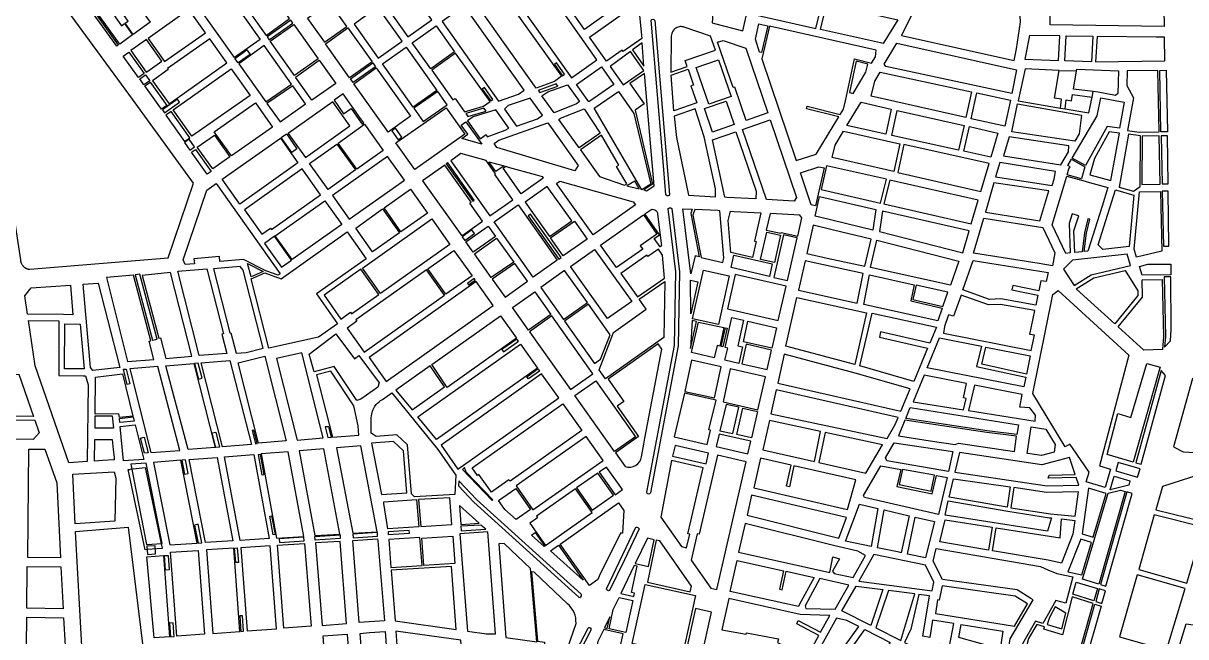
# Model space of a CAD drawing. Extents: x 407811 to 416949, y 4498993 to 4508589.
# Drawn here: x 408902 to 410173, y 4502249 to 4502920 of the extents above; entities that cross this region are included whole.
import ezdxf

# ---------------------------------------------------------------- set-up
doc = ezdxf.new("R2010")
doc.units = 0
doc.header["$LTSCALE"] = 40
doc.header["$MEASUREMENT"] = 0
for name, color, linetype in [('Images', 253, 'CONTINUOUS'), ('ΟΙΚ. ΤΕΤΡΑΓΩΝΑ ΣΤΑΥΡΟΥΠΟΛΗ', 74, 'CONTINUOUS'), ('ΟΙΚ.ΤΕΤΡΑΓΩΝΑ ΠΟΛΙΧΝΗ', 112, 'CONTINUOUS'), ('υπόλοιπο θεσσαλονίκης', 7, 'CONTINUOUS')]:
    doc.layers.add(name, color=color, linetype=linetype)
picture_1 = doc.add_image_def('image1.tif', size_in_pixel=(10278, 10088))

msp = doc.modelspace()

# ---------------------------------------------------------------- linework, layer by layer
at = {"layer": 'ΟΙΚ. ΤΕΤΡΑΓΩΝΑ ΣΤΑΥΡΟΥΠΟΛΗ', "color": 1}
msp.add_line((409270.3, 4502815.9), (409268.6, 4502814.7), dxfattribs=at)
at = {"layer": 'ΟΙΚ. ΤΕΤΡΑΓΩΝΑ ΣΤΑΥΡΟΥΠΟΛΗ'}
for points in [[(410140.9, 4503171.8), (410147.3, 4503158.5), (410142.9, 4503043.2), (410146.8, 4503032.1), (410149.2, 4502916.5), (410024.3, 4502918.4), (410024.8, 4502997.2), (410048.2, 4502996.8), (410051.6, 4503109.8), (410020.9, 4503125.1), (410021.1, 4503151.7), (410050.8, 4503155.9), (410080.8, 4503155.7), (410080.9, 4503161.6)], [(409151.4, 4502983.7), (409125.6, 4502965.4), (409167.1, 4502906.7), (409192.9, 4502925.1)], [(409301.6, 4502989.4), (409275.8, 4502970.7), (409322.3, 4502905.1), (409348.4, 4502923.7)], [(409438.4, 4502970.4), (409428.2, 4502963.1), (409501.2, 4502860.4), (409528.7, 4502879.8), (409475.8, 4502955.5)], [(409987.5, 4502891.9), (409992.1, 4502921.1), (409990.9, 4502941.2), (409930.8, 4502967.6), (409893.2, 4502970.6), (409861.9, 4502906.7), (409985.1, 4502879.2)], [(409010.7, 4502957.4), (409026.4, 4502935.5), (409028.9, 4502937.2), (409040.5, 4502921), (409021.7, 4502907.6), (409013, 4502920), (409016.3, 4502922.3), (409007.7, 4502934.6), (409004.4, 4502932.3), (408994.8, 4502946.1)], [(409119.1, 4502960.8), (409160.5, 4502902.1), (409132.5, 4502882.3), (409090.9, 4502940.8)], [(409419.2, 4502961.8), (409490.2, 4502861.9), (409482.6, 4502856.1), (409462.6, 4502849), (409394.8, 4502944.4)], [(409657.6, 4502919.5), (409688.3, 4502911.7), (409695.4, 4502941.8), (409695.8, 4502962.8), (409658.1, 4502965.4), (409654.7, 4502920.3)], [(409708.3, 4502927.8), (409768.4, 4502914.2), (409775.3, 4502942.4), (409710.8, 4502956.9), (409705.8, 4502953), (409705.3, 4502928.5)], [(408993.9, 4502945.6), (409003.6, 4502931.8), (409000.3, 4502929.5), (409008.9, 4502917.2), (409012.2, 4502919.5), (409020.9, 4502907.1), (409007.1, 4502897.2), (408979.7, 4502935.5)], [(409499.2, 4502948.2), (409542.3, 4502937.1), (409544.6, 4502933.8), (409515.2, 4502913), (409493.4, 4502944.2)], [(408978.1, 4502934.3), (409005.4, 4502896.1), (409003.8, 4502894.9), (408976.4, 4502933.1)], [(409082.8, 4502935), (409038.2, 4502903.4), (409056.1, 4502878), (409101, 4502909.4)], [(409236.8, 4502942.7), (409212.3, 4502925.3), (409230.9, 4502899.2), (409255.4, 4502916.5)], [(409289.5, 4502937.5), (409263.4, 4502919), (409289.7, 4502881.9), (409315.8, 4502900.5)], [(409383.8, 4502939.1), (409359.5, 4502921.8), (409421.4, 4502834.8), (409443.2, 4502842.2), (409449.3, 4502846.9)], [(409559.3, 4502931.9), (409575.6, 4502928.4), (409577.8, 4502903.1), (409557.7, 4502888.9), (409556.5, 4502890.5), (409539.4, 4502878.4), (409520.9, 4502904.8)], [(409838.9, 4502898.4), (409773.3, 4502913.1), (409780.1, 4502941.2), (409857.8, 4502923.7), (409842, 4502897.7)], [(409194.1, 4502923.4), (409168.2, 4502905.1), (409170.5, 4502901.8), (409196.4, 4502920.2)], [(409197.5, 4502918.5), (409224.1, 4502881.1), (409198.3, 4502862.6), (409171.7, 4502900.2)], [(409706, 4502919.3), (409715.7, 4502917.1), (409708.9, 4502887.9), (409706.8, 4502888.4), (409702.1, 4502902.5)], [(409256.6, 4502914.9), (409283, 4502877.6), (409258.5, 4502860.1), (409232, 4502897.6)], [(409353, 4502917.1), (409373.2, 4502888.8), (409347.1, 4502870.2), (409326.9, 4502898.6)], [(409621.1, 4502916.3), (409619.8, 4502916.3), (409618.7, 4502916.1), (409617.6, 4502915.8), (409616.2, 4502915.2), (409615.2, 4502914.7), (409614.2, 4502914), (409613.1, 4502912.9), (409612.7, 4502912.5), (409611.8, 4502911.3), (409611.4, 4502910.5), (409611, 4502909.7), (409610.6, 4502908.6), (409610.3, 4502907.1), (409610.2, 4502905.8), (409609.7, 4502866.4), (409627.5, 4502872.6), (409625.3, 4502879.2), (409658.4, 4502890.6), (409653.1, 4502905.8), (409624.3, 4502915.7), (409623.6, 4502916), (409622.2, 4502916.2)], [(409800.5, 4502835), (409810.5, 4502880.9), (409829.1, 4502876.3), (409833.3, 4502883.3), (409834.3, 4502890.4), (409717.7, 4502916.6), (409709.3, 4502881), (409746.9, 4502769.7), (409768.6, 4502776.7), (409793.3, 4502817.5), (409757.9, 4502826.2), (409758.6, 4502829.1), (409795, 4502820.2), (409798.5, 4502826)], [(410001.7, 4502906.7), (409996.7, 4502880.6), (410033.5, 4502879.2), (410035.1, 4502906.2)], [(410042.1, 4502906.1), (410071.2, 4502905.7), (410069.5, 4502877.8), (410040.5, 4502878.9)], [(410075.9, 4502905.6), (410074.1, 4502877.7), (410150, 4502878.9), (410149.4, 4502904.8), (410140.4, 4502904.6)], [(409037.8, 4502867.6), (409053.3, 4502878.5), (409036.5, 4502902.2), (409019.4, 4502890.1), (409036.1, 4502866.5)], [(409105.6, 4502902.9), (409059.3, 4502870.5), (409060.2, 4502869.3), (409042.8, 4502857.1), (409061, 4502831.6), (409124.4, 4502876.5)], [(409165.1, 4502895.6), (409137.2, 4502875.7), (409166.9, 4502833.9), (409195.1, 4502853.2)], [(409320.4, 4502893.9), (409354, 4502846.5), (409327.8, 4502828.2), (409294.3, 4502875.4)], [(409578.2, 4502898.6), (409567.9, 4502891), (409580.3, 4502873)], [(409666.9, 4502901.1), (409691.7, 4502892.6), (409715.7, 4502821.8), (409692.2, 4502813.7), (409679.7, 4502850.1), (409677.8, 4502849.5), (409660.7, 4502899.1)], [(409856.9, 4502898.1), (409987.8, 4502868.9), (409982.4, 4502843.2), (409844.8, 4502872.7), (409842.9, 4502875.1)], [(409017.1, 4502888.4), (409033.8, 4502864.9), (409027.7, 4502860.6), (409011, 4502884.1)], [(409146.2, 4502890.7), (409149.6, 4502885.8), (409136.6, 4502876.6), (409133.1, 4502881.4)], [(409374.4, 4502887.2), (409348.2, 4502868.6), (409371.3, 4502836), (409373.7, 4502837.7), (409384.2, 4502823), (409404.7, 4502829.1), (409412, 4502834.3)], [(409565.5, 4502889.2), (409543.4, 4502872.7), (409557.5, 4502852.5), (409580.1, 4502868.1)], [(409661.9, 4502880.1), (409675.8, 4502839.8), (409651.2, 4502831.3), (409637.4, 4502871.7)], [(409129, 4502870), (409149.7, 4502840.8), (409086.1, 4502796.3), (409065.7, 4502825.1)], [(409225.2, 4502879.5), (409243.3, 4502854), (409217.3, 4502835.7), (409199.4, 4502860.9)], [(409283.8, 4502876.5), (409286.7, 4502872.4), (409262.2, 4502855), (409259.3, 4502859)], [(409298.4, 4502803.9), (409263.2, 4502853.6), (409287.6, 4502871), (409325, 4502818.2), (409300.5, 4502800.9)], [(409484.8, 4502876.5), (409482.4, 4502874.7), (409491.1, 4502862.5), (409493.5, 4502864.2)], [(409533.8, 4502872.4), (409547.5, 4502852.8), (409520.1, 4502833.8), (409506.4, 4502853)], [(409628.5, 4502869.7), (409634.5, 4502852.3), (409631.7, 4502851.3), (409638.1, 4502832.7), (409612.8, 4502824), (409609.9, 4502863.3)], [(409812.5, 4502878.4), (409805, 4502844.2), (409808.9, 4502843.2), (409822.9, 4502866.3), (409825.2, 4502875.2)], [(410142.2, 4502868.3), (410108.8, 4502867.8), (410108.3, 4502851.9), (410115.4, 4502838.5), (410109, 4502802.6), (410121.8, 4502800.9), (410143.6, 4502801.2)], [(410151.2, 4502868.5), (410152.6, 4502801.3), (410145.6, 4502801.2), (410144.2, 4502868.4)], [(409035.4, 4502863.5), (409040, 4502857), (409033.6, 4502852.5), (409029, 4502859.1)], [(409040.4, 4502855.4), (409058.6, 4502829.9), (409052.9, 4502825.8), (409034.7, 4502851.4)], [(409581, 4502865.1), (409565, 4502854.1), (409580.5, 4502831.6), (409570.7, 4502824.8), (409589.8, 4502744), (409580.1, 4502737.8), (409583, 4502736.7), (409591.4, 4502742.1)], [(409838.5, 4502866.4), (409938.6, 4502844.9), (409932.3, 4502816.8), (409828.9, 4502840.2), (409832.6, 4502856.6)], [(409196.2, 4502851.6), (409168.1, 4502832.2), (409182.4, 4502812.1), (409210.3, 4502831.7)], [(409354.9, 4502845.3), (409328.6, 4502826.9), (409338.9, 4502812.4), (409365.2, 4502830.8)], [(409406, 4502849.6), (409403.5, 4502847.9), (409412.8, 4502834.9), (409415.2, 4502836.6)], [(409484.4, 4502853.6), (409464.7, 4502846.5), (409466.5, 4502844), (409486.2, 4502851.1)], [(409496.8, 4502852.7), (409509.9, 4502834.4), (409506.6, 4502831.6), (409482.2, 4502821.9), (409468.8, 4502840.7), (409475.1, 4502845)], [(409552.6, 4502845.4), (409569.4, 4502821.2), (409587.7, 4502743.9), (409578.1, 4502737.7), (409525.9, 4502827)], [(409944.4, 4502843.7), (409980.9, 4502835.9), (409974.9, 4502807.2), (409938.1, 4502815.5)], [(409070.3, 4502836.9), (409053.7, 4502825.2), (409056, 4502821.9), (409072.6, 4502833.7)], [(409155.5, 4502832.7), (409174.1, 4502806.4), (409129.2, 4502774.8), (409110.5, 4502801.2)], [(409240.3, 4502833.9), (409191.4, 4502799.4), (409210.1, 4502773.1), (409258.8, 4502807.8)], [(409455.9, 4502838.1), (409431.9, 4502829.9), (409427.7, 4502826), (409441.1, 4502807.2), (409463.9, 4502815.2), (409469.2, 4502819.4)], [(409670.2, 4502834.7), (409679, 4502809.1), (409655.1, 4502800.9), (409646.6, 4502826.5)], [(409829.9, 4502801.9), (409802.2, 4502807.9), (409817.7, 4502833.5), (409850.5, 4502826.1), (409844.6, 4502798.7)], [(409988.9, 4502831.6), (410058.7, 4502819.5), (410056, 4502799), (410051.3, 4502791), (409982.5, 4502801.3)], [(410079.8, 4502838.4), (410105.3, 4502833.7), (410100.2, 4502805.3), (410086.7, 4502807.1), (410063.2, 4502764.3), (410048.4, 4502772.4), (410075.8, 4502818.7)], [(409063.2, 4502823.4), (409057.5, 4502819.3), (409077.9, 4502790.6), (409083.7, 4502794.6)], [(409363.9, 4502827.4), (409384.3, 4502798.6), (409329.6, 4502759.8), (409308.9, 4502789)], [(409405.2, 4502827.1), (409385.4, 4502821.3), (409387.8, 4502817.9), (409407.7, 4502823.7)], [(409418.5, 4502825.2), (409393.7, 4502817.4), (409387.2, 4502813.1), (409401.1, 4502793.4), (409407.9, 4502798.2), (409408.7, 4502795.8), (409428.5, 4502802.8), (409432.6, 4502805.3)], [(409514.8, 4502826.2), (409532.3, 4502799.7), (409509.4, 4502783.5), (409487.2, 4502814.7), (409489, 4502816)], [(409636.2, 4502826.2), (409613.3, 4502818.3), (409615.7, 4502794.8), (409629.1, 4502731.7), (409658.7, 4502730.1), (409658.5, 4502738.8), (409646.2, 4502795.8)], [(409857.3, 4502824.6), (409930.3, 4502808), (409924.3, 4502781.1), (409851.4, 4502797.2)], [(409274.9, 4502809.4), (409295.2, 4502780.7), (409266.3, 4502760.2), (409245.8, 4502788.7)], [(409308.6, 4502805), (409304.5, 4502802.1), (409311.5, 4502792.3), (409315.6, 4502795.2)], [(409385.5, 4502812), (409402.9, 4502787.5), (409381.2, 4502793.9), (409387.7, 4502798.5), (409380.6, 4502808.5)], [(409475.3, 4502810.8), (409508.4, 4502764.2), (409504.7, 4502758.5), (409419.4, 4502783.9), (409416.6, 4502788.4), (409421.5, 4502791.9)], [(409718.3, 4502814.2), (409747.2, 4502729.2), (409744.5, 4502725.4), (409714.4, 4502727.1), (409688.2, 4502803.8)], [(409936.2, 4502806.8), (409967.2, 4502799.7), (409959.6, 4502773.4), (409930.2, 4502779.8)], [(409083.1, 4502793), (409078, 4502789.4), (409083.8, 4502781.2), (409088.8, 4502784.8)], [(409110.7, 4502797.5), (409127.6, 4502773.6), (409108.9, 4502760.5), (409091.9, 4502784.4)], [(409182.8, 4502794.2), (409202, 4502767.3), (409138.4, 4502722), (409119.1, 4502749.3)], [(409189.3, 4502798.9), (409200.9, 4502782.6), (409195.2, 4502778.5), (409183.6, 4502794.8)], [(409533.8, 4502797.6), (409510.9, 4502781.4), (409531.7, 4502752.1), (409558.9, 4502742.6), (409561.5, 4502744.1), (409550.4, 4502763.1), (409553, 4502764.6)], [(409670.8, 4502729.4), (409668.7, 4502729.5), (409655.1, 4502792.5), (409680.6, 4502801.2), (409702.9, 4502736.1), (409702.5, 4502727.7)], [(409798.4, 4502801.7), (409860, 4502788.1), (409853.4, 4502757.6), (409786.2, 4502772.9), (409789.3, 4502786.7)], [(409979.5, 4502795.7), (409973.5, 4502775), (410036, 4502765), (410044.4, 4502779.3), (410045, 4502785.8)], [(410089.1, 4502801.2), (410073, 4502771.8), (410068, 4502754.2), (410090.9, 4502747.7), (410100.2, 4502799.7)], [(410110.1, 4502798.4), (410099.8, 4502740.7), (410115.6, 4502736.3), (410122.7, 4502741.3), (410123.2, 4502796.7)], [(410143.7, 4502796.7), (410125.2, 4502796.5), (410124.7, 4502743.5), (410144.8, 4502744)], [(410152.7, 4502796.7), (410145.7, 4502796.7), (410146.8, 4502744.1), (410153.3, 4502744.3)], [(409090, 4502781.9), (409107.1, 4502757.9), (409102.8, 4502754.9), (409085.7, 4502778.9)], [(409244.6, 4502787.8), (409265, 4502759.4), (409235, 4502738.1), (409214.7, 4502766.6)], [(409864.4, 4502787.1), (409857.8, 4502756.6), (409948.8, 4502735.9), (409957.7, 4502766.6)], [(409299.8, 4502774.2), (409239.6, 4502731.6), (409258.1, 4502705.5), (409318.3, 4502748.1)], [(409365.9, 4502767.2), (409364.2, 4502766), (409393.1, 4502725.2), (409394.8, 4502726.4)], [(409380.2, 4502777.3), (409369.1, 4502769.5), (409411.9, 4502709.1), (409436.8, 4502726.7), (409417.2, 4502754.5), (409418, 4502755.1), (409407.7, 4502769.6)], [(409410.8, 4502768.4), (409427.3, 4502764.1), (409418.3, 4502757.8)], [(409969.4, 4502767.5), (409964.5, 4502751.9), (410026.8, 4502742.4), (410028.9, 4502749.3), (410030.2, 4502757.8)], [(410047.7, 4502771.1), (410062.4, 4502763), (410058.7, 4502749.7), (410043.1, 4502754.1), (410045, 4502760.7), (410046.2, 4502762.7), (410043.6, 4502764.2)], [(409171.8, 4502695.9), (409172.9, 4502694.2), (409226.8, 4502732.3), (409206.6, 4502760.8), (409143.5, 4502715.8), (409162.4, 4502689.2)], [(409362.6, 4502764.8), (409338.3, 4502747.6), (409381, 4502687.3), (409403.7, 4502703.4), (409389.9, 4502722.9), (409391.5, 4502724.1)], [(409429.3, 4502763.4), (409431.9, 4502762.6), (409461.3, 4502754.3), (409469, 4502752.1), (409470.2, 4502750.4), (409446.1, 4502733.4), (409426.4, 4502761.3)], [(409771.5, 4502762.9), (409777.3, 4502761.6), (409768, 4502720.1), (409763.3, 4502721.1), (409751.4, 4502756.4)], [(409778.9, 4502737), (409838.8, 4502723.2), (409845.4, 4502749.2), (409779.9, 4502764.1), (409774.1, 4502738.1)], [(409112.5, 4502744.7), (409182.7, 4502645.9), (409180.2, 4502644.2), (409167, 4502648.9), (409142.6, 4502661.3), (409116.7, 4502659.1), (409116.2, 4502664.6), (409088.3, 4502662.1), (409088.8, 4502656.7), (409078.8, 4502655.8), (409076.4, 4502661.1), (409102.2, 4502737.3)], [(409474.6, 4502741.3), (409450.5, 4502724.2), (409477.1, 4502686.6), (409501.4, 4502703.8)], [(409488.2, 4502747.2), (409568.6, 4502724.4), (409571.1, 4502721.2), (409524.7, 4502688.4), (409484.6, 4502744.5)], [(409570.2, 4502747.2), (409561.5, 4502742.1), (409575.2, 4502738.6)], [(409849.3, 4502748.3), (409842.7, 4502722.3), (409938.1, 4502700.3), (409945.7, 4502726.4)], [(409963, 4502745.5), (409953.7, 4502713.3), (410013.3, 4502703.8), (410023.1, 4502736.4)], [(409325.2, 4502738.3), (409343.7, 4502712.3), (409314.6, 4502691.7), (409296.2, 4502717.8)], [(409772.3, 4502707.6), (409767.5, 4502708.8), (409772.3, 4502730.3), (409833.7, 4502716.2), (409830.4, 4502693.5)], [(410095.9, 4502737.7), (410116, 4502732), (410110.9, 4502675.5), (410082.2, 4502672.4), (410077, 4502677.4)], [(410145, 4502736), (410146.4, 4502670.6), (410118.9, 4502663.9), (410116.2, 4502672.8), (410122, 4502735.5)], [(410153.4, 4502736.2), (410147, 4502736.1), (410148.3, 4502676.1), (410154.1, 4502676.2)], [(409231.5, 4502725.8), (409250, 4502699.7), (409195.8, 4502661.3), (409177.2, 4502687.4)], [(409294.6, 4502716.7), (409313, 4502690.5), (409283.6, 4502669.7), (409265.1, 4502695.7)], [(409442.8, 4502721.2), (409485.5, 4502660.7), (409459.3, 4502642.2), (409416.5, 4502702.6)], [(409622.7, 4502717), (409633, 4502716.4), (409631.5, 4502711.9), (409640.6, 4502664.3), (409636.2, 4502665.3), (409631.7, 4502645.6)], [(409661.2, 4502714.9), (409636.1, 4502716.3), (409633.9, 4502709.8), (409642.7, 4502663.8), (409666.6, 4502658.3), (409667.7, 4502663.2), (409663.2, 4502714.8)], [(409348.3, 4502705.8), (409368, 4502678), (409292.1, 4502624.3), (409272.5, 4502652)], [(409456.2, 4502711), (409453.7, 4502709.3), (409487.2, 4502661.9), (409489.6, 4502663.6)], [(409504.2, 4502703.3), (409518.2, 4502683.8), (409492.1, 4502665.3), (409478.2, 4502685)], [(409579.8, 4502710.2), (409594.2, 4502689.2), (409576.3, 4502676.5), (409578.9, 4502672.8), (409550.3, 4502652.6), (409532.8, 4502677)], [(409679.1, 4502713.9), (409708.1, 4502712.4), (409701.1, 4502681.6), (409703, 4502681.2), (409699, 4502663.6), (409675.2, 4502669.2), (409672.2, 4502704.2), (409675, 4502714.2)], [(409718.3, 4502711.8), (409714.1, 4502693.6), (409730.1, 4502690.1), (409730.4, 4502691.1), (409748.4, 4502687.1), (409752.9, 4502706.9), (409750.9, 4502710.1)], [(409841.1, 4502714.5), (409837.7, 4502692.2), (409928.8, 4502668.9), (409935.8, 4502692.7)], [(410012.3, 4502656.9), (409940.6, 4502668.4), (409951.9, 4502706.8), (410016.4, 4502696.5), (410029.4, 4502668.9), (410027.1, 4502654.6)], [(409255.8, 4502691.6), (409276.6, 4502662.3), (409222.2, 4502623.7), (409245.3, 4502591.2), (409224.4, 4502576.4), (409170, 4502564.5), (409150.7, 4502640.1), (409165.8, 4502646.8), (409183.6, 4502640.4)], [(409392.2, 4502694), (409381.6, 4502686.4), (409384.5, 4502682.4), (409395.1, 4502689.9)], [(409410, 4502698), (409418.1, 4502686.6), (409393.7, 4502669.3), (409385.6, 4502680.7)], [(409714.6, 4502691.4), (409729.7, 4502688.1), (409723, 4502658.1), (409707.8, 4502661.6)], [(409765.3, 4502699), (409758.3, 4502667.9), (409780.8, 4502663), (409821.9, 4502654), (409828.7, 4502683.6), (409787.5, 4502693.4)], [(409176.4, 4502686.8), (409165.3, 4502679), (409183.9, 4502652.9), (409195, 4502660.8)], [(409419.2, 4502684.9), (409437.9, 4502658.6), (409413.4, 4502641.6), (409394.9, 4502667.7)], [(409732.9, 4502688.5), (409722.4, 4502641.9), (409737.3, 4502638.5), (409747.9, 4502685.2)], [(409834.8, 4502682.6), (409924.7, 4502659.6), (409915.5, 4502633.4), (409828, 4502652.7)], [(409372.6, 4502671.4), (409392.3, 4502643.7), (409363.8, 4502623.6), (409344.1, 4502651.3)], [(409526.3, 4502672.4), (409567, 4502615.5), (409540.5, 4502596.7), (409500.1, 4502653.9)], [(409596.1, 4502672.8), (409584.7, 4502664.7), (409583.5, 4502666.3), (409554.9, 4502646.1), (409573.3, 4502620.5), (409602.9, 4502640.9), (409600.7, 4502666.3)], [(409678.6, 4502666.3), (409720.6, 4502656.6), (409717.5, 4502643), (409675.7, 4502652.6)], [(410108.5, 4502667.2), (410049, 4502660.8), (410039, 4502650.8), (410050.6, 4502633.1), (410069.2, 4502644.6), (410112.2, 4502655)], [(409102.4, 4502651.2), (409120.6, 4502580.2), (409118.7, 4502579.7), (409124.1, 4502558.7), (409094.1, 4502556.2), (409070.7, 4502648.6)], [(409138.9, 4502653.7), (409109.6, 4502651.3), (409127.6, 4502581.1), (409128.6, 4502581.3), (409134.3, 4502558.9), (409145.3, 4502559.6), (409163.9, 4502564.3), (409142.1, 4502649.6)], [(409146.9, 4502656.9), (409164, 4502648.2), (409150.7, 4502642.3)], [(409439.1, 4502656.9), (409414.5, 4502640), (409428.4, 4502620.3), (409452.8, 4502637.6)], [(409756.6, 4502660.1), (409749.4, 4502627.9), (409813.5, 4502613.8), (409820, 4502646.1)], [(409940.3, 4502660.4), (410022.2, 4502647.3), (410020.1, 4502637.2), (410014.2, 4502638.1), (410012, 4502627.2), (409983.7, 4502633.1), (409982.7, 4502628.2), (410011, 4502622.3), (410008.8, 4502611.6), (409970.5, 4502618.3), (409958, 4502617.7), (409929, 4502628.2)], [(410156.3, 4502656.5), (410156.4, 4502644.5), (410124.9, 4502644.3), (410122, 4502653.8), (410131.3, 4502656.3)], [(409022.1, 4502644.2), (408992.6, 4502641.8), (409015.7, 4502549.7), (409044.5, 4502552.1), (409039.2, 4502572), (409041.2, 4502572.5)], [(409047.9, 4502574.3), (409029.1, 4502645.2), (409024.1, 4502644.8), (409043.1, 4502573.1)], [(409062.8, 4502647.2), (409031.5, 4502644.1), (409049.8, 4502575.2), (409051.7, 4502575.8), (409057.6, 4502553.2), (409086, 4502555.5)], [(409270.9, 4502650.9), (409230.6, 4502622.3), (409249, 4502596.3), (409259.5, 4502603.7), (409260.6, 4502602), (409290.4, 4502623.1)], [(409342.5, 4502650.2), (409265.2, 4502595.4), (409266.3, 4502593.8), (409255.9, 4502586.4), (409274.4, 4502560.2), (409362.2, 4502622.4)], [(409394.6, 4502640.5), (409387.2, 4502635.3), (409388.4, 4502633.6), (409395.7, 4502638.8)], [(409493.6, 4502649.3), (409467.4, 4502630.8), (409492.3, 4502595.7), (409518.4, 4502614.2)], [(409631.1, 4502638.7), (409639.3, 4502636.9), (409631.4, 4502601.8)], [(409645.3, 4502649.9), (409673.6, 4502643.4), (409661.8, 4502590.3), (409633.3, 4502596.5)], [(409680.1, 4502645), (409671.8, 4502607.3), (409727.2, 4502594.6), (409735.8, 4502632.1)], [(409827, 4502644.6), (409875.9, 4502633.8), (409872, 4502616.1), (409906.5, 4502608.1), (409901.7, 4502594.3), (409820.6, 4502612.2)], [(410065.2, 4502618.2), (410053, 4502629.3), (410072.3, 4502641.2), (410106.3, 4502649.5), (410120.2, 4502627.3), (410120.3, 4502622), (410095.1, 4502591)], [(410147, 4502639.4), (410148.4, 4502577.3), (410147.4, 4502563), (410126.9, 4502562.1), (410098.8, 4502587.7), (410125.3, 4502620.3), (410125, 4502639.3)], [(410156.4, 4502642.5), (410149, 4502642.4), (410150.4, 4502577.3), (410149.6, 4502565.6), (410156.1, 4502572.5), (410156.9, 4502585)], [(409396.9, 4502637.2), (409279.8, 4502554.2), (409298.3, 4502528.1), (409415.3, 4502611.1)], [(409460.9, 4502626.1), (409478.5, 4502601.3), (409454.1, 4502584.1), (409436.5, 4502608.9)], [(409603, 4502637.3), (409601.9, 4502575.9), (409538.2, 4502530.9), (409531.2, 4502540.7), (409546.9, 4502581.6), (409582.8, 4502607), (409575, 4502618.1)], [(409877.9, 4502633.4), (409874.4, 4502617.6), (409907.2, 4502610), (409912.7, 4502625.8)], [(410048.9, 4502455.3), (410046, 4502459.4), (410040.8, 4502456.3), (410005.4, 4502514.9), (410027.5, 4502623.1), (410033.2, 4502627.6), (410110.4, 4502556.6), (410078.3, 4502435.6), (410090.4, 4502432), (410084.5, 4502412.1), (410063.9, 4502418.3), (410067.1, 4502428.8)], [(409747.6, 4502619.9), (409823.6, 4502603.1), (409810.8, 4502546.5), (409735.6, 4502566.5)], [(409927, 4502622.5), (409918.9, 4502599.6), (409913.3, 4502600.9), (409908.8, 4502588.1), (409908, 4502580.8), (410003.8, 4502561.8), (410007.2, 4502578.5), (410002.3, 4502579.5), (410002.3, 4502579.5), (410007.6, 4502605.8), (409970.1, 4502612.3), (409957, 4502611.7)], [(409519.6, 4502612.5), (409493.4, 4502594), (409526.4, 4502547.5), (409532.9, 4502552.2), (409543.2, 4502579)], [(409423.4, 4502599.7), (409440.8, 4502575.2), (409365, 4502521.5), (409348.2, 4502546.4)], [(409479.6, 4502599.7), (409455.3, 4502582.4), (409500.1, 4502519.1), (409524.5, 4502536.4)], [(409637.8, 4502593.5), (409632.9, 4502594.5), (409631.2, 4502564.2)], [(409639.8, 4502593), (409667.8, 4502587), (409663.2, 4502566.5), (409660.3, 4502567.2), (409657.2, 4502553.9), (409632.2, 4502559.5)], [(409676.5, 4502598), (409689.1, 4502595.1), (409683.1, 4502566.9), (409688, 4502565.9), (409684.2, 4502547.8), (409668.9, 4502551.3), (409672, 4502564.5), (409669, 4502565.2)], [(409693.9, 4502594), (409725.4, 4502586.8), (409720.3, 4502564.3), (409689.2, 4502571.4)], [(409243.5, 4502580.1), (409263.8, 4502552.7), (409268.6, 4502556.2), (409290.6, 4502526.5), (409289.5, 4502521.9), (409270.7, 4502508.6), (409266.3, 4502507.1), (409241.4, 4502544.3), (409219.8, 4502538.5), (409214.4, 4502557.9)], [(409669.3, 4502586.7), (409671.2, 4502586.2), (409666.6, 4502565.8), (409664.6, 4502566.2)], [(409903.3, 4502575.7), (409949.2, 4502566.6), (409943.9, 4502544.5), (409997.9, 4502532.8), (409995.7, 4502522.2), (409889.8, 4502542.9)], [(409445.4, 4502568.7), (409463.8, 4502542.7), (409353.3, 4502464.3), (409333.1, 4502489.1)], [(409441.3, 4502574.4), (409425, 4502562.9), (409426.8, 4502560.4), (409443.1, 4502572)], [(409691.9, 4502568.7), (409687.2, 4502547.1), (409714.9, 4502540.9), (409719.9, 4502562.4)], [(409954.1, 4502565.6), (410002.6, 4502556), (409998.5, 4502536.1), (409949.6, 4502546.8)], [(409127.6, 4502551), (409151.2, 4502458.9), (409119.3, 4502456.3), (409096, 4502548.4)], [(409165.6, 4502555.6), (409189, 4502462.9), (409159, 4502460.5), (409136.5, 4502548.3)], [(409206.1, 4502559.3), (409178.6, 4502553.1), (409201.1, 4502463.9), (409229.5, 4502466.2)], [(409632.2, 4502551.3), (409624.9, 4502517.1), (409657.6, 4502509.9), (409664.8, 4502544)], [(409733.7, 4502557.8), (409726.5, 4502526.1), (409861.2, 4502495.6), (409871.2, 4502519.9), (409811.2, 4502537.2)], [(409014.2, 4502541.5), (409018.2, 4502525.5), (409015.3, 4502524.8), (409011.1, 4502541.3)], [(409048.6, 4502544.4), (409018.2, 4502541.9), (409041.2, 4502450.1), (409073, 4502452.6)], [(409088, 4502547.7), (409111.3, 4502455.7), (409082.1, 4502453.4), (409057.7, 4502545.2)], [(409093, 4502548.1), (409089, 4502547.8), (409093.3, 4502530.6), (409097.2, 4502531.6)], [(409237.8, 4502539.4), (409222.4, 4502535.2), (409239.6, 4502467), (409268.5, 4502469.3), (409267.7, 4502479.3), (409262.9, 4502501.3)], [(409346.6, 4502545.2), (409309, 4502518.6), (409326.7, 4502496.9), (409362.3, 4502522)], [(409464.4, 4502541.9), (409466.1, 4502539.4), (409453.9, 4502530.8), (409452.2, 4502533.2)], [(409674.5, 4502541.8), (409666.9, 4502505.7), (409704.9, 4502497.1), (409713.2, 4502533.1)], [(410143.4, 4502538.8), (410115.3, 4502439.7), (410086.8, 4502448.2), (410098.6, 4502492.9), (410112.5, 4502488.7), (410130.1, 4502547.8), (410144.8, 4502543.6)], [(410145.8, 4502539.9), (410118.2, 4502438.9), (410124, 4502437.3), (410150.5, 4502534.5)], [(409468.4, 4502536.2), (409358.5, 4502458.2), (409376.7, 4502432), (409487.1, 4502509.9)], [(409527.5, 4502528.7), (409570.9, 4502467.5), (409548.1, 4502451.4), (409504.7, 4502512.6)], [(409886.5, 4502534.9), (409874.6, 4502505.8), (409929.8, 4502497.1), (409932.6, 4502509.3), (409929.7, 4502509.9), (409932.8, 4502525.8)], [(409941.7, 4502524.1), (409935.3, 4502496.3), (410007.9, 4502484.7), (410008.5, 4502491.1), (410002.3, 4502499.1), (409991.1, 4502499.7), (409994, 4502513.8)], [(409304.6, 4502515.4), (409355.1, 4502453.5), (409374.6, 4502425.4), (409373.4, 4502404.1), (409329.4, 4502401.7), (409326.2, 4502405.1), (409321.8, 4502458.5), (409310.1, 4502469.6), (409287.6, 4502467.8), (409282.2, 4502471.4), (409282.2, 4502488.3), (409282.4, 4502490.3), (409282.7, 4502492.3), (409283, 4502493.9), (409283.5, 4502495.4), (409284.2, 4502497.3), (409284.9, 4502498.7), (409285.8, 4502500.1), (409287.6, 4502502.7), (409289, 4502504.2), (409290.8, 4502505.8), (409292.4, 4502507), (409294.5, 4502508.2)], [(409624.7, 4502515.1), (409613.2, 4502467.4), (409649.4, 4502459), (409653.2, 4502474.6), (409651.2, 4502475.1), (409659.1, 4502507.5)], [(409724.9, 4502518.7), (409719, 4502492.6), (409846.2, 4502465.4), (409855, 4502480.7), (409858.3, 4502488.6)], [(409432.7, 4502420.5), (409413.5, 4502407), (409399.8, 4502426.3), (409398.2, 4502425.1), (409392.4, 4502433.3), (409491.7, 4502503.4), (409512.4, 4502474.2), (409433.9, 4502418.9)], [(409670.3, 4502502.9), (409663.3, 4502474), (409677.4, 4502470.9), (409684, 4502499.8)], [(409688.4, 4502498.8), (409704.5, 4502495.2), (409697.9, 4502466.4), (409681.8, 4502469.9)], [(409871.4, 4502499.3), (409989.7, 4502480.5), (409988.1, 4502470), (409955.4, 4502474), (409866.5, 4502487.4)], [(409153.8, 4502474.8), (409151.9, 4502474.3), (409155.6, 4502459.7), (409157.5, 4502460.2)], [(409235.7, 4502478.5), (409231.6, 4502478.2), (409234.6, 4502466.6), (409238.6, 4502466.9)], [(409717.4, 4502485.3), (409710.2, 4502453.3), (409766.7, 4502440.4), (409773.4, 4502473.3)], [(409893.3, 4502463.1), (409920.5, 4502459), (409924.2, 4502460.5), (409985.3, 4502451.3), (409987.8, 4502468.1), (409955.1, 4502472), (409865.7, 4502485.6), (409858.6, 4502468.3)], [(410002.1, 4502448.8), (409999.2, 4502449.3), (410003.5, 4502478.3), (410019.7, 4502475.8), (410029.9, 4502458.9), (410028.7, 4502450.6), (410014.8, 4502446.9)], [(409033.9, 4502467), (409038.2, 4502449.9), (409034.2, 4502449.5), (409030, 4502466)], [(409112.1, 4502472.6), (409116.3, 4502456.1), (409112.3, 4502455.8), (409108.3, 4502471.6)], [(409306.4, 4502462.3), (409282.5, 4502460.4), (409293.2, 4502404.3), (409321.1, 4502406.1), (409317.3, 4502452)], [(409517, 4502467.6), (409440.6, 4502413.7), (409458.9, 4502387.5), (409535.6, 4502441.4)], [(409662.4, 4502470.2), (409659.2, 4502456.8), (409693.9, 4502448.8), (409697, 4502462.5)], [(409778.3, 4502472.3), (409771.6, 4502439.3), (409823, 4502427.5), (409841.2, 4502458.8)], [(409853.9, 4502460.9), (409918.2, 4502451.3), (409913.2, 4502429.4), (409845.8, 4502441.3), (409844.4, 4502444.4)], [(409153.6, 4502448.1), (409170.5, 4502356.1), (409138.9, 4502354.1), (409121.6, 4502445.5)], [(409160.7, 4502448.5), (409164.8, 4502425.9), (409162.9, 4502425.5), (409158.7, 4502448.2)], [(409191.2, 4502451.1), (409161.7, 4502448.7), (409178.6, 4502356.6), (409208.4, 4502358.5)], [(409230.1, 4502454.2), (409203.3, 4502452), (409220.5, 4502359.3), (409247.9, 4502361)], [(409270.9, 4502457.4), (409244.1, 4502455.3), (409262, 4502361.9), (409288.7, 4502363.6)], [(409614.4, 4502457.9), (409611.6, 4502446.3), (409648.2, 4502437.8), (409650.9, 4502449.5)], [(409925.2, 4502450.3), (409920.2, 4502428.7), (410021.1, 4502413.9), (410055.7, 4502414.5), (410053, 4502422.7), (410022.1, 4502422.1), (410023.5, 4502425.6), (410051.8, 4502426.1), (410045.5, 4502444.7), (410015.4, 4502436.7)], [(409036, 4502438.6), (409019.1, 4502437.3), (409036.5, 4502349.5), (409053.5, 4502350.6)], [(409074.1, 4502441.7), (409044, 4502439.3), (409061.9, 4502349.2), (409091.8, 4502351.1)], [(409079.1, 4502442.1), (409075.1, 4502441.8), (409078, 4502426.6), (409082, 4502427.4)], [(409113.6, 4502444.8), (409130.9, 4502353.6), (409100.9, 4502351.6), (409083.1, 4502442.4)], [(409631.6, 4502375.1), (409645.1, 4502433.4), (409610.5, 4502441.4), (409598.6, 4502379.5), (409621.4, 4502347.3), (409626.9, 4502346.1), (409630.3, 4502360.9), (409628.4, 4502361.3)], [(409660.6, 4502447.2), (409640.6, 4502360.7), (409638.6, 4502361.1), (409632, 4502332.4), (409653.6, 4502301.7), (409659.9, 4502300.3), (409691.9, 4502440)], [(409707.9, 4502444.1), (409700.5, 4502411.7), (409803, 4502387.9), (409812, 4502420.3), (409744.1, 4502435.8), (409739.3, 4502412.5), (409736.2, 4502413.3), (409741.1, 4502436.5)], [(409820.3, 4502403.1), (409839.3, 4502435.6), (409861.1, 4502431.8), (409856.9, 4502413.2), (409895.6, 4502404.9), (409900, 4502425), (409911.7, 4502422.9), (409902.4, 4502382.5), (409821.4, 4502401.1)], [(410098.9, 4502439.4), (410096.2, 4502430.3), (410120.1, 4502423.1), (410122.7, 4502432.3)], [(409384.1, 4502433.7), (409381.9, 4502431.7), (409414.5, 4502397.6), (409415.2, 4502398.3), (409386, 4502428.8)], [(409529.9, 4502427.7), (409506.7, 4502411.4), (409523.8, 4502387), (409546.9, 4502403.4)], [(409539.4, 4502434.3), (409531.2, 4502428.6), (409548.7, 4502403.9), (409556.8, 4502409.7)], [(409863.1, 4502431.5), (409859.4, 4502415.2), (409894.2, 4502407.8), (409898, 4502425.3)], [(410094.5, 4502424.5), (410111.7, 4502419.4), (410110.3, 4502414.5), (410089.9, 4502409.3)], [(410198.2, 4502429.4), (410147.2, 4502413.1), (410140, 4502387.6), (410193.6, 4502374.2), (410205.4, 4502413.9)], [(409440.1, 4502410.9), (409456.1, 4502387.9), (409440.7, 4502377), (409428.2, 4502387.8), (409421.3, 4502397.6)], [(409505.5, 4502410.5), (409462.9, 4502380.6), (409464, 4502378.9), (409455.4, 4502372.9), (409472.8, 4502348.5), (409523.8, 4502384.6)], [(409918.6, 4502421.6), (409980.7, 4502412.5), (409977.4, 4502390.5), (409914, 4502401.5)], [(409981.3, 4502389.8), (410024.9, 4502383.2), (410051.9, 4502380.4), (410055.6, 4502407.2), (410020.5, 4502406.6), (409984.6, 4502411.9)], [(410066.3, 4502411.3), (410059.4, 4502361.3), (410071.5, 4502357.7), (410085.7, 4502405.5)], [(409331.7, 4502398.8), (409334.3, 4502369), (409300.4, 4502366.8), (409295.9, 4502394.5), (409295.7, 4502396.4)], [(409368, 4502400.8), (409333.7, 4502398.9), (409336.3, 4502369.1), (409370.3, 4502371.3)], [(409698, 4502403.4), (409693, 4502381.5), (409793.3, 4502356.5), (409801.9, 4502379.2)], [(410023.8, 4502378.9), (410025.8, 4502378.6), (410021.7, 4502364.3), (409909.5, 4502381.7), (409913, 4502397.2), (409978.3, 4502385.9)], [(410101.4, 4502409.1), (410106.3, 4502407.7), (410077.6, 4502306.3), (410059.8, 4502311.6), (410087.8, 4502405.6)], [(410108.2, 4502407.2), (410079.5, 4502305.7), (410085.2, 4502304), (410114, 4502405.5)], [(409378.5, 4502392.4), (409380.1, 4502371.5), (409400.1, 4502372.8)], [(409552.5, 4502395.1), (409558.2, 4502386.9), (409556.7, 4502361.9), (409554.7, 4502362), (409531.5, 4502314.8), (409529.7, 4502311.1), (409520.6, 4502304.6), (409488.6, 4502349.8)], [(409815.9, 4502393.7), (409836.1, 4502389), (409828.6, 4502347.5), (409800.6, 4502353.3), (409801.4, 4502355.2)], [(409859.5, 4502341), (409835.5, 4502346), (409843, 4502387.4), (409870.2, 4502381.1), (409861.5, 4502340.6)], [(409092.9, 4502371.7), (409089, 4502370.9), (409092.9, 4502351.1), (409096.9, 4502351.4)], [(409173.1, 4502381), (409176.9, 4502360.4), (409174.9, 4502360), (409171.1, 4502380.7)], [(409691, 4502372.7), (409683.7, 4502341), (409783.7, 4502319), (409786.7, 4502335.9), (409794, 4502333.8), (409786.3, 4502320.4), (409788.2, 4502318), (409808.9, 4502313.4), (409822.6, 4502337.6), (409814, 4502342.4), (409789, 4502348.2)], [(409877, 4502379.6), (409897.8, 4502374.8), (409888.2, 4502335), (409868.4, 4502339.1)], [(409909.5, 4502376.5), (409961, 4502368.5), (409957, 4502343.4), (409903.7, 4502352.5)], [(410036.8, 4502377.5), (410051.3, 4502376), (410049.3, 4502361), (410036.7, 4502329.2), (410022.1, 4502332.3), (409961.5, 4502342.6), (409965.5, 4502367.8), (410035.2, 4502356.9)], [(410138.3, 4502381.9), (410121.3, 4502322.2), (410173.7, 4502307.3), (410191.9, 4502368.4)], [(409248, 4502360), (409248.2, 4502356), (409220.8, 4502354.3), (409220.5, 4502358.3)], [(409288.8, 4502362.6), (409262.1, 4502360.9), (409262.3, 4502356.9), (409289, 4502358.7)], [(409323.6, 4502364.9), (409300.6, 4502363.4), (409300.8, 4502360.4), (409323.8, 4502361.9)], [(409371.2, 4502358.8), (409373.5, 4502328.8), (409339.7, 4502326.6), (409337.3, 4502356.6)], [(409409.5, 4502363.3), (409379.1, 4502361.4), (409387.2, 4502254.8), (409408.1, 4502251.9), (409417.9, 4502251.7)], [(409402.1, 4502370.9), (409380.2, 4502369.5), (409380.6, 4502364.5), (409407.3, 4502366.2)], [(409461.5, 4502362.6), (409471.9, 4502347.9), (409471.1, 4502347.3), (409457.4, 4502359.7)], [(409045.8, 4502348.1), (409036.9, 4502347.6), (409037.4, 4502338.6), (409046.4, 4502339.3)], [(409171.6, 4502348.1), (409139.6, 4502346.1), (409146.5, 4502255), (409178.4, 4502257.4)], [(409209.3, 4502350.6), (409216.5, 4502260.3), (409186.4, 4502258), (409179.5, 4502348.7)], [(409208.5, 4502357.5), (409181.6, 4502355.8), (409181.9, 4502351.8), (409208.7, 4502353.5)], [(409228.4, 4502261.1), (409255, 4502263.2), (409248.1, 4502353), (409221.3, 4502351.3)], [(409296.5, 4502266), (409269, 4502264.2), (409262.1, 4502353.9), (409289.1, 4502355.7), (409289.3, 4502353.7)], [(409335.3, 4502357.1), (409301.2, 4502354.9), (409303.6, 4502324.3), (409337.7, 4502326.5)], [(409427.3, 4502350.6), (409421.5, 4502350.2), (409429.3, 4502247.9), (409463.1, 4502243.2), (409456.1, 4502323.4)], [(409486.9, 4502348.7), (409513.9, 4502310.6), (409478.2, 4502342.5)], [(409584.1, 4502356.4), (409570.8, 4502328.8), (409585.1, 4502325.6), (409591.3, 4502354.8)], [(409593.8, 4502354.3), (409584.1, 4502308.5), (409631, 4502297.9), (409632.4, 4502304), (409597.5, 4502353.4)], [(410057.8, 4502355.5), (410043.6, 4502319.5), (410059.1, 4502316.2), (410069.7, 4502351.9)], [(409055, 4502337.4), (409061.7, 4502248.6), (409044.8, 4502247.3), (409036.9, 4502336.1)], [(409060, 4502337.7), (409061.2, 4502321.8), (409057.2, 4502321.5), (409056, 4502337.4)], [(409092.9, 4502343.1), (409099.8, 4502251.5), (409069.7, 4502249.2), (409062.8, 4502341.2)], [(409131.7, 4502345.6), (409101.9, 4502343.7), (409108.8, 4502252.1), (409138.6, 4502254.4)], [(409135.6, 4502345.9), (409136.9, 4502329.9), (409133.9, 4502329.7), (409132.7, 4502345.7)], [(409899.9, 4502345.1), (410013.9, 4502325.6), (410022, 4502321.9), (410031.6, 4502318), (410049.1, 4502314.3), (410041.7, 4502285.5), (410030.6, 4502288.3), (410016.5, 4502263.3), (410008.3, 4502265.7), (409994.2, 4502241), (409991.6, 4502231.4), (409978.8, 4502235.2), (409980.6, 4502246.5), (410005.8, 4502288.9), (410003.3, 4502290.5), (409988.5, 4502299.9), (409906.6, 4502311.2), (409896.6, 4502331.4)], [(409369.8, 4502325.5), (409303.8, 4502321.3), (409308.2, 4502265.9), (409375.1, 4502256.5)], [(409572.9, 4502325.8), (409569.7, 4502326.5), (409555.1, 4502295.9), (409569.2, 4502292.8), (409569.9, 4502296.2), (409566.5, 4502297)], [(409750, 4502283.4), (409749.1, 4502281.6), (409674.5, 4502298.3), (409682.2, 4502332.1), (409733, 4502320.9), (409728.4, 4502300.7), (409731.3, 4502300.1), (409735.9, 4502320.3), (409766.4, 4502313.5)], [(409772.5, 4502312.2), (409756.4, 4502282.5), (409757.3, 4502279.7), (409789.2, 4502278.7), (409804.3, 4502305.2)], [(410052.8, 4502308.5), (410076.2, 4502301.5), (410072.3, 4502287.8), (410049.4, 4502295.2)], [(410119.7, 4502316.5), (410100.3, 4502248.7), (410151.8, 4502233.9), (410172, 4502301.6)], [(409581.8, 4502305.9), (409636.7, 4502293.6), (409622.4, 4502228.9), (409567.5, 4502241.3)], [(409812.2, 4502304.1), (409841.5, 4502300.2), (409828.3, 4502260.9), (409796.8, 4502276.8)], [(409847.5, 4502299.4), (409833.7, 4502258.2), (409861.1, 4502244.4), (409876.4, 4502295.5)], [(409906.2, 4502304.2), (409902.9, 4502288.7), (409901.3, 4502288.9), (409898.9, 4502273.9), (409985.3, 4502260.3), (409999.7, 4502284.5), (409986, 4502293.2)], [(410078.1, 4502300.9), (410074.2, 4502287.2), (410080.9, 4502285), (410084.8, 4502298.9)], [(409553.1, 4502291.7), (409568.2, 4502288.4), (409560.4, 4502253.2), (409542.1, 4502257.3), (409546.8, 4502278.4)], [(409673.2, 4502290.4), (409665.4, 4502256.3), (409692, 4502251.4), (409692.3, 4502253), (409727.3, 4502246.4), (409726.4, 4502242.5), (409758.6, 4502226.6), (409771.6, 4502250), (409747.3, 4502262.8), (409749, 4502266.5), (409773.5, 4502253.5), (409783.7, 4502271.9), (409751, 4502272.9)], [(409880.7, 4502294.9), (409872.2, 4502256.9), (409865.3, 4502242.3), (409889.1, 4502230.3), (409898.8, 4502231.8), (409903.5, 4502240.4), (409914.4, 4502238.3), (409919.2, 4502263.1), (409895.8, 4502266.8), (409892.8, 4502247.8), (409885.4, 4502249.1), (409892.4, 4502293.3)], [(410048.6, 4502292.3), (410038, 4502250.7), (410017.4, 4502256.8), (410018.3, 4502259.6), (410009.7, 4502262.2), (410000.9, 4502246.7), (409996.4, 4502230), (410038.6, 4502217.6), (410044.5, 4502239.8), (410048.2, 4502238.6), (410042.3, 4502216.4), (410051.4, 4502213.8), (410071.5, 4502284.9)], [(410073.4, 4502284.3), (410080.1, 4502282.1), (410061.7, 4502217), (410053.3, 4502213.2)], [(409141.3, 4502271.6), (409138.3, 4502271.4), (409139.6, 4502254.5), (409142.5, 4502254.7)], [(409543, 4502270.4), (409537.2, 4502258.4), (409540.2, 4502257.7)], [(409636.7, 4502279.5), (409625.3, 4502228.3), (409642.7, 4502224.3), (409654.3, 4502275.5)], [(410030, 4502281.2), (410023.6, 4502269.8), (410021.2, 4502261.9), (410037.1, 4502257.2), (410041.5, 4502274.6)], [(409065.6, 4502263.9), (409061.6, 4502263.6), (409062.7, 4502248.7), (409066.7, 4502249)], [(409790.7, 4502269.1), (409748.4, 4502192.7), (409762, 4502185.7), (409815.1, 4502259.8), (409802.1, 4502266.4)], [(409927.1, 4502261.9), (409972.7, 4502254.7), (409970.4, 4502239.6), (409966.3, 4502236.1), (409924.5, 4502247.9)], [(410173, 4502262.9), (410188.9, 4502260.4), (410182.4, 4502228.4), (410163.8, 4502231.9)], [(409256, 4502251.2), (409229.3, 4502249.2), (409233.7, 4502191.2), (409236.7, 4502191.4), (409236.2, 4502197.4), (409257, 4502198.6), (409257.4, 4502193.6), (409260.4, 4502193.9)], [(409297.3, 4502254.3), (409303.9, 4502163.3), (409276.9, 4502161.4), (409269.9, 4502252.3), (409280.3, 4502253.1)], [(409309.1, 4502254.7), (409312.8, 4502203.8), (409382.8, 4502208.9), (409380, 4502244.7)], [(409536.3, 4502256.5), (409530, 4502243.3), (409525.9, 4502224.5), (409550.3, 4502219.1), (409557.5, 4502251.8)], [(409826.7, 4502212.8), (409793.2, 4502169.6), (409768.6, 4502182.3), (409821.8, 4502256.4), (409849.6, 4502242.4)]]:
    msp.add_lwpolyline(points, close=True, dxfattribs=at)
msp.add_lwpolyline([(408855.9, 4502942.3), (408877.2, 4502801.6), (408898.5, 4502660.9, 0.0205), (408898.6, 4502660, 0.017487), (408898.8, 4502659.3, 0.021877), (408899, 4502658.3, 0.021871), (408899.4, 4502657.4, 0.021893), (408899.8, 4502656.6, 0.021881), (408900.3, 4502655.7, 0.030612), (408901.1, 4502654.7, 0.017495), (408901.6, 4502654.1, 0.026257), (408902.4, 4502653.3, 0.017535), (408903, 4502652.8, 0.021911), (408903.8, 4502652.3, 0.021893), (408904.7, 4502651.8, 0.026295), (408905.7, 4502651.4, 0.021898), (408906.7, 4502651.1, 0.021908), (408907.6, 4502650.9, 0.029366), (408908.9, 4502650.7), (409060.2, 4502663.2), (409087.9, 4502745), (409021, 4502836.7), (408954.1, 4502928.5, 0.00604)], format="xyb", dxfattribs=at)
for points in [[(409591.8, 4502923.5, -0.04374), (409592, 4502923.2, -0.045338), (409592.2, 4502922.8), (409608.3, 4502732.6, -0.584801), (409604.6, 4502731.8, -0.059233), (409604.3, 4502732.2), (409602, 4502759.9), (409588.1, 4502923.5, -0.531484)], [(409586.7, 4502715.2, -0.628948), (409595.2, 4502711.2), (409599.6, 4502676.5), (409597.9, 4502675.3), (409591.6, 4502684.3), (409597.3, 4502688.3), (409581.4, 4502711.4)], [(409608.6, 4502718, -0.245462), (409610.6, 4502717.1), (409619.2, 4502648.1), (409617.7, 4502567.1), (409587.4, 4502406, -0.799038), (409583.4, 4502406.7), (409613.7, 4502567.5), (409615.2, 4502647.9), (409606.6, 4502716.7, -0.036478), (409606.8, 4502717, -0.039635), (409607, 4502717.2, -0.039604), (409607.3, 4502717.5, -0.03521), (409607.6, 4502717.7, -0.035087), (409607.9, 4502717.8, -0.074363)], [(409595.7, 4502569.1), (409541, 4502530.4), (409558.3, 4502506), (409551, 4502500.8), (409574.5, 4502467.6), (409549.3, 4502449.8), (409559.6, 4502435.1, 0.483848), (409577.5, 4502445.5), (409580.1, 4502459.3), (409581.4, 4502466), (409599.7, 4502563.4)], [(409377.8, 4502419.1), (409377.4, 4502413.6), (409394.4, 4502395.9), (409509, 4502292.1, 0.756782), (409512, 4502294.6, 0.07112), (409511.7, 4502295.1), (409397.2, 4502398.8)], [(409571.5, 4502368.4, -0.287628), (409575.1, 4502366.7), (409559, 4502332.9), (409542.8, 4502299.2, -0.412627), (409539.2, 4502300.9)], [(409457.4, 4502319.8), (409464, 4502243.7), (409471.5, 4502242.6), (409473.7, 4502217.2), (409466.1, 4502216.5), (409468.7, 4502187.2), (409480.4, 4502188.2), (409506, 4502263.2, 0.235576), (409496.7, 4502284.8), (409460.4, 4502319.3)], [(409450.9, 4501981.8, 0.819467), (409454.8, 4501981), (409476, 4502088.2), (409497.2, 4502195.4), (409509.7, 4502231.5), (409523.1, 4502256.9, 0.247669), (409520.7, 4502258.3, 0.074386), (409519.8, 4502258.2, 0.0263), (409519.5, 4502258.1, 0.026266), (409519.3, 4502258, 0.024238), (409519, 4502257.8), (409506, 4502233.1), (409493.3, 4502196.5), (409472.1, 4502089.1)]]:
    msp.add_lwpolyline(points, format="xyb", close=True, dxfattribs=at)
for points in [[(410034.2, 4502868.4), (409997, 4502869.9), (409989.6, 4502835.1), (410035.8, 4502827.1)], [(410035.8, 4502827.1), (410036.9, 4502836.7), (410029.2, 4502837.8), (410034.2, 4502868.4)], [(410034.2, 4502868.4), (410053.2, 4502867.7)], [(410071.6, 4502845.1), (410049.9, 4502847.8), (410053.2, 4502867.7)], [(410053.2, 4502867.7), (410053.5, 4502869.6), (410099.1, 4502868), (410098.3, 4502842.9), (410095.8, 4502840.9), (410077, 4502844.4), (410071.6, 4502845.1)], [(409270.3, 4502815.9), (409251.4, 4502842.6), (409241.6, 4502835.7), (409251.9, 4502820.9), (409260.1, 4502826.7), (409268.6, 4502814.7)], [(410040.7, 4502826.3), (410041.8, 4502836), (410047.9, 4502835.1), (410049, 4502841.9), (410070.4, 4502839.2)], [(410070.4, 4502839.2), (410071.6, 4502845.1)], [(410040.7, 4502826.3), (410066.8, 4502821.8), (410070.4, 4502839.2)], [(410035.8, 4502827.1), (410040.7, 4502826.3)], [(409268.6, 4502814.7), (409272.2, 4502809.6), (409273.9, 4502810.8), (409270.3, 4502815.9)]]:
    msp.add_lwpolyline(points, dxfattribs=at)
at = {"layer": 'ΟΙΚ. ΤΕΤΡΑΓΩΝΑ ΣΤΑΥΡΟΥΠΟΛΗ', "ltscale": 0.8}
for points in [[(410060.2, 4502747.7), (410067.5, 4502745.7), (410087.5, 4502740.1), (410081.2, 4502719.9), (410065.7, 4502670.7), (410061.6, 4502670.2), (410064, 4502690.3), (410067.7, 4502705.5), (410065.8, 4502706.1), (410062, 4502690.7), (410059.5, 4502670), (410051.4, 4502669.1), (410050.4, 4502692.8), (410055.7, 4502709.1), (410048.6, 4502711.4), (410045.1, 4502700.7), (410046.4, 4502668.6), (410041.4, 4502668), (410026.6, 4502699.5), (410042.6, 4502752.7)], [(409829.7, 4502602.8), (409900, 4502587.3), (409892.8, 4502569.9), (409839.1, 4502582.4), (409837.7, 4502576.6), (409890.5, 4502564.3), (409875.5, 4502527.8), (409816.5, 4502544.9)], [(409831.8, 4502338.6), (409815.2, 4502309.4), (409895.4, 4502298.7), (409897.4, 4502308.2), (409888.1, 4502326.8)]]:
    msp.add_lwpolyline(points, close=True, dxfattribs=at)
at = {"layer": 'ΟΙΚ.ΤΕΤΡΑΓΩΝΑ ΠΟΛΙΧΝΗ'}
msp.add_lwpolyline([(410180.1, 4502531.2), (410159.4, 4502456.6), (410169.7, 4502450.8), (410228.5, 4502447.7), (410225.4, 4502528.5), (410210.1, 4502527.5)], close=True, dxfattribs=at)
at = {"layer": 'υπόλοιπο θεσσαλονίκης'}
for points in [[(408956, 4502600.9), (408945.6, 4502601.1), (408906.2, 4502601.6), (408903.2, 4502621.6), (408910.3, 4502630.4), (408953.2, 4502633.5), (408956, 4502600.9)], [(408977.8, 4502540), (408975, 4502543.2), (408967.2, 4502634.5), (408983.6, 4502635.7), (409007.1, 4502543.4), (408977.8, 4502540)], [(408951.6, 4502438.9), (408914.8, 4502545), (408907.3, 4502594.6), (408940.6, 4502594.2), (408940.4, 4502534.4), (408967.6, 4502534.3), (408969.7, 4502534.3), (408972.7, 4502524.3), (408971.6, 4502440.3), (408951.6, 4502438.9)], [(408946.9, 4502541.8), (408947.1, 4502591.1), (408963.9, 4502590.8), (408968.1, 4502541.8), (408946.9, 4502541.8)], [(408881.2, 4502534.9), (408896.7, 4502536), (408912.8, 4502489.7), (408829.9, 4502491), (408830.3, 4502526.5), (408836.3, 4502527.2), (408865.2, 4502532.4), (408881.2, 4502534.9)], [(409006.7, 4502488.6), (409006.3, 4502492.4), (408980.3, 4502492.2), (408980.8, 4502532.8), (409010.1, 4502536.2), (409021.5, 4502490.1), (409006.7, 4502488.6)], [(408829.9, 4502487), (408914.2, 4502485.7), (408919, 4502471.9), (408912.4, 4502464.3), (408829.6, 4502465.2), (408829.9, 4502487)], [(408980.1, 4502477), (408980.3, 4502490.2), (408999, 4502490.4), (409000.3, 4502476.9), (408980.1, 4502477)], [(409007.2, 4502483.2), (409006.8, 4502487.6), (409021.8, 4502489.1), (409022.9, 4502484.7), (409007.2, 4502483.2)], [(409011.4, 4502441), (409007.6, 4502478.8), (409024, 4502480.4), (409033.4, 4502442.6), (409011.4, 4502441)], [(408979.9, 4502464.5), (408982.1, 4502464.5), (408999, 4502464.4), (409000.1, 4502453.4), (409000.9, 4502445.3), (409001.2, 4502442.3), (408988.4, 4502441.4), (408979.6, 4502440.8), (408979.9, 4502464.5)], [(408907.8, 4502454), (408925.1, 4502453.8), (408938.2, 4502416.9), (408942.3, 4502335), (408906.5, 4502335.2), (408907.8, 4502454)], [(408955.7, 4502426.7), (409001.2, 4502429.1), (409002.7, 4502422.1), (409001.6, 4502375.2), (408958.5, 4502372), (408955.7, 4502426.7)], [(409034.8, 4502433.8), (409053.6, 4502345.2), (409037, 4502344.1), (409034.8, 4502343.9), (409016.2, 4502431.7), (409018.4, 4502431.8), (409018.4, 4502432), (409034.8, 4502433.8)], [(408965.5, 4502238.4), (408958.7, 4502363.7), (409016.3, 4502368.4), (409032.5, 4502237.9), (408965.5, 4502238.4)], [(408945.2, 4502279.3), (408905.5, 4502280), (408906, 4502325.5), (408942.8, 4502325), (408945.2, 4502279.3)], [(408905, 4502238.9), (408905.4, 4502270), (408945.8, 4502269.3), (408947.4, 4502238.6), (408905, 4502238.9)]]:
    msp.add_lwpolyline(points, close=True, dxfattribs=at)

# ---------------------------------------------------------------- pictures from other files: only their frames are drawn
at = {"layer": 'Images'}
image = msp.add_image(picture_1, insert=(408162.9, 4500066.6), size_in_units=(8684, 8523.4), rotation=-0.6923, dxfattribs=at)
image.dxf.flags = 15

doc.saveas('drawing.dxf')
